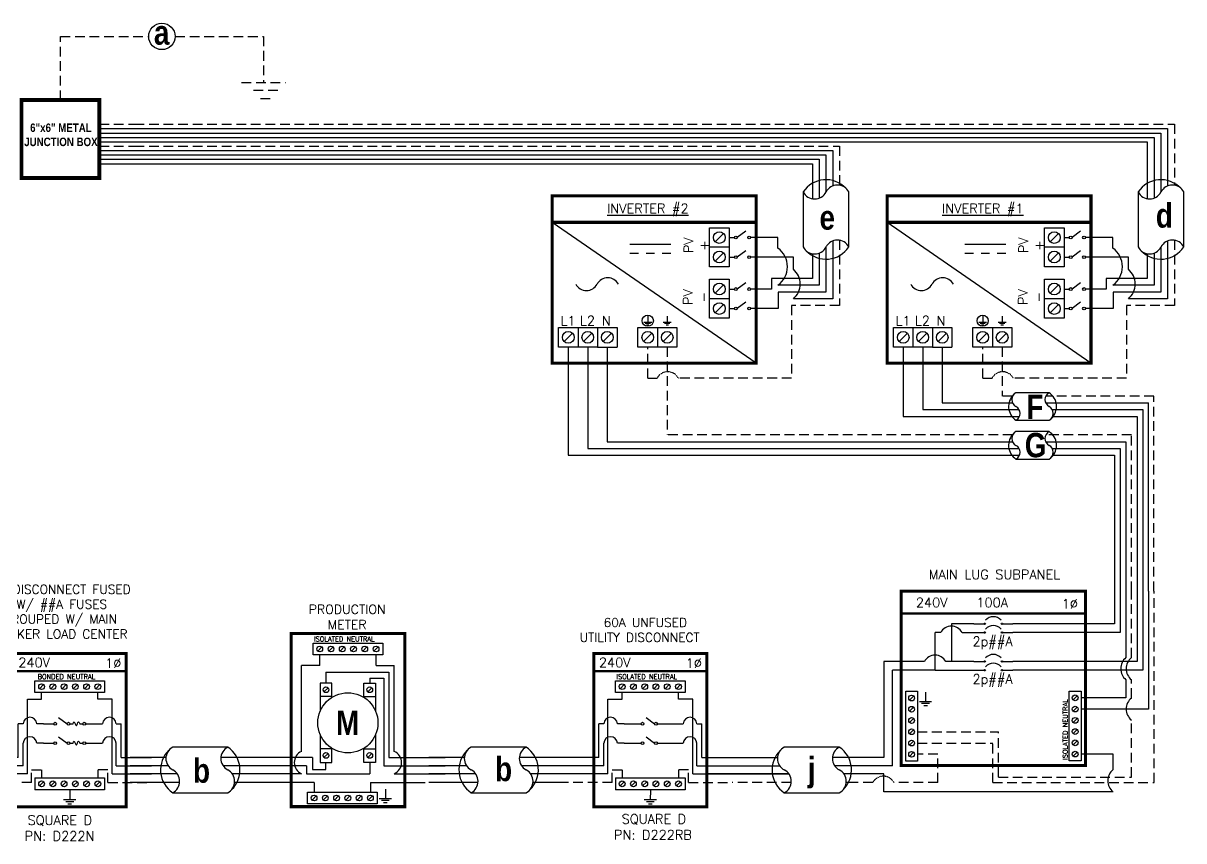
# Model space of a CAD drawing. Header units: feet. Extents: x 8713 to 9495, y 21606 to 22162.
# Drawn here: x 9046.4 to 9494.9, y 21846 to 22162 of the extents above; entities that cross this region are included whole.
import ezdxf

# ---------------------------------------------------------------- set-up
doc = ezdxf.new("R2010")
doc.units = ezdxf.units.FT
doc.header["$MEASUREMENT"] = 0
doc.linetypes.add('HIDDEN', pattern=[0.375, 0.25, -0.125])
for name, color, linetype in [('ONE LINE BLOCKS', 7, 'Continuous'), ('TABLES', 7, 'Continuous'), ('TEXT', 7, 'Continuous'), ('Z - TITLEBLOCK TXT', 7, 'Continuous')]:
    doc.layers.add(name, color=color, linetype=linetype)
doc.styles.add('ONE LINE TXT', font='techb___.ttf')
doc.styles.get("Standard").update_dxf_attribs({"font": 'simplex.shx'})

# ---------------------------------------------------------------- blocks, each defined once
blk = doc.blocks.new('*U11')
at = {"layer": 'ONE LINE BLOCKS', "linetype": 'Continuous'}
h = blk.add_hatch(color=1, dxfattribs=at)
h.dxf.hatch_style = 1
edge = h.paths.add_edge_path()
edge.add_arc((52.27, 61.39), 0.291, 0, 360)
h = blk.add_hatch(color=1, dxfattribs=at)
h.dxf.hatch_style = 1
edge = h.paths.add_edge_path()
edge.add_arc((58.94, 61.39), 0.291, 0, 360)
h = blk.add_hatch(color=1, dxfattribs=at)
h.dxf.hatch_style = 1
edge = h.paths.add_edge_path()
edge.add_arc((52.27, 58.01), 0.291, 0, 360)
h = blk.add_hatch(color=1, dxfattribs=at)
h.dxf.hatch_style = 1
edge = h.paths.add_edge_path()
edge.add_arc((58.94, 58.01), 0.291, 0, 360)
h = blk.add_hatch(color=1, dxfattribs=at)
h.dxf.hatch_style = 1
edge = h.paths.add_edge_path()
edge.add_arc((52.27, 46.83), 0.291, 0, 360)
h = blk.add_hatch(color=1, dxfattribs=at)
h.dxf.hatch_style = 1
edge = h.paths.add_edge_path()
edge.add_arc((58.94, 46.83), 0.291, 0, 360)
h = blk.add_hatch(color=1, dxfattribs=at)
h.dxf.hatch_style = 1
edge = h.paths.add_edge_path()
edge.add_arc((52.27, 43.45), 0.291, 0, 360)
h = blk.add_hatch(color=1, dxfattribs=at)
h.dxf.hatch_style = 1
edge = h.paths.add_edge_path()
edge.add_arc((58.94, 43.45), 0.291, 0, 360)
at = {"color": 7, "linetype": 'Continuous'}
for p, q in [((102.48, 74.03), (102.48, 61.39)), ((111.18, 74.03), (111.18, 46.83)), ((48.07, 61.39), (39.41, 61.39)), ((39.41, 61.39), (39.41, 46.83)), ((102.48, 61.39), (63.14, 61.39)), ((29, 46.83), (13.32, 46.83)), ((13.32, 46.83), (13.32, 9.66)), ((48.07, 46.83), (37.24, 46.83)), ((111.18, 46.83), (63.14, 46.83)), ((13.32, 9.66), (0, 9.66))]:
    blk.add_line(p, q, dxfattribs=at)
at = {"color": 10, "linetype": 'Continuous'}
for p, q in [((104.66, 74.03), (104.66, 58.01)), ((113.36, 74.03), (113.36, 43.45)), ((33.12, 43.45), (33.12, 58.01)), ((35.29, 58.01), (33.12, 58.01)), ((43.53, 58.01), (48.07, 58.01)), ((104.66, 58.01), (63.14, 58.01)), ((33.12, 43.45), (16.61, 43.45)), ((16.61, 6.49), (16.61, 43.45)), ((33.12, 43.45), (48.07, 43.45)), ((113.36, 43.45), (63.14, 43.45)), ((16.61, 6.49), (0, 6.49))]:
    blk.add_line(p, q, dxfattribs=at)
at = {"color": 253, "linetype": 'Continuous'}
for p, q in [((106.83, 74.03), (106.83, 48.32)), ((115.53, 74.03), (115.53, 28.42)), ((106.83, 39.76), (106.83, 32.77)), ((106.83, 32.77), (89.53, 32.77)), ((115.53, 28.42), (89.53, 28.42)), ((101.87, 11.02), (89.53, 11.02)), ((101.87, 5), (101.87, 11.02)), ((13.32, 3.45), (0, 3.45)), ((13.32, -3.56), (13.32, 3.45)), ((101.87, -3.56), (13.32, -3.56))]:
    blk.add_line(p, q, dxfattribs=at)
at = {"color": 10, "linetype": 'Continuous'}
blk.add_arc((39.41, 55.85), 4.65, 27.6639, 152.3361, dxfattribs=at)
at = {"color": 7, "linetype": 'Continuous'}
blk.add_arc((33.12, 44.67), 4.65, 27.6639, 152.3361, dxfattribs=at)
at = {"color": 253, "linetype": 'Continuous'}
for centre in [(110.41, 44.04), (105.44, 0.72)]:
    blk.add_arc(centre, 5.58, 129.9215, 230.0785, dxfattribs=at)
at = {"layer": 'ONE LINE BLOCKS', "lineweight": 50}
blk.add_line((20.02, 65.33), (91.19, 65.33), dxfattribs=at)
at = {"layer": 'ONE LINE BLOCKS', "lineweight": 50, "const_width": 1.19}
blk.add_lwpolyline([(20.02, 6.67), (20.02, 74.03), (91.19, 74.03), (91.19, 6.67)], close=True, dxfattribs=at)
at = {"layer": 'TEXT', "color": 92, "linetype": 'HIDDEN', "ltscale": 15}
for p, q in [((109.01, 48.32), (109.01, 74.03)), ((117.71, 0), (117.71, 74.03)), ((109.01, 32.7), (109.01, 39.76)), ((109.01, 2.18), (109.01, 24.14)), ((26.29, 19.65), (57.58, 19.65)), ((57.58, 2.18), (57.58, 19.65)), ((26.29, 15.3), (55.38, 15.3)), ((55.38, 0), (55.38, 15.3)), ((34.13, 10.94), (26.29, 10.94)), ((34.13, 0), (34.13, 10.94)), ((9.01, 0), (0, 0)), ((34.13, 0), (17.25, 0)), ((55.38, 0), (117.71, 0)), ((57.58, 2.18), (109.01, 2.18))]:
    blk.add_line(p, q, dxfattribs=at)
at = {"layer": 'TEXT', "color": 92, "linetype": 'HIDDEN', "flags": 128}
for points in [[(27.06, 31.42), (31.74, 31.42)], [(29.4, 34.92), (29.4, 31.42)], [(30.93, 30.55), (27.87, 30.55)], [(30.12, 29.68), (28.68, 29.68)]]:
    blk.add_lwpolyline(points, dxfattribs=at)
at = {"layer": 'TEXT', "color": 92, "linetype": 'Continuous', "ltscale": 4}
for centre in [(112.48, 44.04), (112.48, 28.42)]:
    blk.add_arc(centre, 5.51, 129.059, 230.941, dxfattribs=at)
at = {"layer": 'TEXT', "color": 92, "linetype": 'HIDDEN', "ltscale": 0.3}
blk.add_arc((13.13, -2.16), 4.65, 27.6639, 152.3361, dxfattribs=at)
at = {"layer": 'Z - TITLEBLOCK TXT', "color": 1, "linetype": 'Continuous'}
for p, q in [((21.75, 8.35), (21.75, 35.29)), ((21.75, 35.29), (26.29, 35.29)), ((26.29, 35.29), (26.29, 8.35)), ((84.99, 8.42), (84.99, 35.37)), ((84.99, 35.37), (89.53, 35.37)), ((89.53, 35.37), (89.53, 8.42)), ((26.29, 8.35), (21.75, 8.35)), ((89.53, 8.42), (84.99, 8.42))]:
    blk.add_line(p, q, dxfattribs=at)
at = {"layer": 'Z - TITLEBLOCK TXT', "color": 4, "linetype": 'Continuous'}
for p, q in [((24.81, 33.48), (23.24, 31.91)), ((88.04, 33.56), (86.47, 31.98)), ((24.81, 29.13), (23.24, 27.56)), ((88.04, 29.2), (86.47, 27.63)), ((24.81, 24.78), (23.24, 23.21)), ((88.04, 24.85), (86.47, 23.28)), ((24.81, 20.43), (23.24, 18.86)), ((88.04, 20.5), (86.47, 18.93)), ((24.81, 16.08), (23.24, 14.51)), ((88.04, 16.15), (86.47, 14.58)), ((24.81, 11.73), (23.24, 10.16)), ((88.04, 11.8), (86.47, 10.23))]:
    blk.add_line(p, q, dxfattribs=at)
at = {"layer": 'Z - TITLEBLOCK TXT', "color": 1, "linetype": 'Continuous', "flags": 128}
for points in [[(48.07, 61.39), (52.27, 61.39)], [(48.07, 61.39), (52.27, 61.39)], [(58.94, 61.39), (63.14, 61.39)], [(48.07, 58.01), (52.27, 58.01)], [(48.07, 58.01), (52.27, 58.01)], [(58.94, 58.01), (63.14, 58.01)], [(48.07, 46.83), (52.27, 46.83)], [(48.07, 46.83), (52.27, 46.83)], [(58.94, 46.83), (63.14, 46.83)], [(48.07, 43.45), (52.27, 43.45)], [(48.07, 43.45), (52.27, 43.45)], [(58.94, 43.45), (63.14, 43.45)]]:
    blk.add_lwpolyline(points, dxfattribs=at)
at = {"layer": 'Z - TITLEBLOCK TXT', "color": 1, "linetype": 'Continuous'}
for centre in [(52.27, 61.39), (58.94, 61.39), (52.27, 58.01), (58.94, 58.01), (52.27, 46.83), (58.94, 46.83), (52.27, 43.45), (58.94, 43.45)]:
    blk.add_circle(centre, 0.291, dxfattribs=at)
at = {"layer": 'Z - TITLEBLOCK TXT', "color": 4, "linetype": 'Continuous'}
for centre in [(24.02, 32.7), (87.26, 32.77), (24.02, 28.35), (87.26, 28.42), (24.02, 24), (87.26, 24.07), (24.02, 19.65), (87.26, 19.72), (24.02, 15.3), (87.26, 15.37), (24.02, 10.94), (87.26, 11.02)]:
    blk.add_circle(centre, 1.11, dxfattribs=at)
at = {"layer": 'Z - TITLEBLOCK TXT', "color": 1, "linetype": 'Continuous'}
for centre in [(55.6, 60.19), (55.6, 56.81), (55.6, 45.63), (55.6, 42.25)]:
    blk.add_arc(centre, 3.93, 40.3392, 139.6608, dxfattribs=at)
at = {"layer": 'TABLES', "color": 1, "linetype": 'Continuous'}
for p in [(47.57, 52.77), (47.57, 38.21)]:
    blk.add_text('2p##A', height=3.658, dxfattribs=at).set_placement(p)
at = {"layer": 'TABLES', "color": 4, "linetype": 'Continuous'}
blk.add_text('ISOLATED NEUTRAL', height=1.8743, rotation=90, dxfattribs=at).set_placement((84.33, 8.78))
at = {"layer": 'TEXT', "color": 1, "attachment_point": 5}
for s, width, gutter_width, insert, char_height in [('MAIN LUG SUBPANEL ', 62.3984, 7.17, (56.06, 80.46), 3.6576), ('240V', 0.1481, 0.75, (31.81, 69.58), 3.658), ('100A', 0.1481, 0.75, (55.19, 69.58), 3.658), ('1∅', 0.1481, 0.75, (85.17, 69.07), 3.658)]:
    blk.add_mtext_dynamic_manual_height_columns(s, width=width, gutter_width=gutter_width, heights=[0], dxfattribs=dict(at, insert=insert, char_height=char_height))
blk = doc.blocks.new('M_METER PAN')
at = {"color": 253, "linetype": 'Continuous'}
for p, q in [((4.735, 8.023), (4.735, 8.748)), ((8.589, 8.023), (8.589, 8.748)), ((4.735, 8.023), (3.483, 8.023)), ((3.483, 2.136), (3.483, 8.023)), ((8.589, 8.023), (9.84, 8.023)), ((9.84, 2.136), (9.84, 8.023)), ((3.483, 0.611), (0, 0.611)), ((9.84, 0.611), (13.323, 0.611))]:
    blk.add_line(p, q, dxfattribs=at)
at = {"color": 7, "linetype": 'Continuous'}
for p, q in [((5.163, 7.563), (5.163, 6.819)), ((5.163, 7.563), (9.474, 7.563)), ((9.474, 7.563), (9.474, 1.711)), ((4.245, 1.711), (0, 1.711)), ((4.245, 1.711), (4.245, 0.898)), ((9.474, 1.711), (13.323, 1.711)), ((4.245, 0.898), (5.163, 0.898)), ((5.163, 0.898), (5.163, 1.37))]:
    blk.add_line(p, q, dxfattribs=at)
at = {"color": 10, "linetype": 'Continuous'}
for p, q in [((8.16, 7.142), (8.16, 6.819)), ((8.16, 7.142), (9.123, 7.142)), ((9.123, 7.142), (9.123, 1.149)), ((3.832, 1.149), (0, 1.149)), ((3.832, 1.149), (3.832, 0.611)), ((8.16, 1.37), (8.16, 0.611)), ((9.123, 1.149), (13.323, 1.149)), ((3.832, 0.611), (8.16, 0.611))]:
    blk.add_line(p, q, dxfattribs=at)
at = {"color": 1, "linetype": 'Continuous'}
for p, q in [((5.565, 5.899), (4.761, 5.899)), ((7.758, 5.899), (8.562, 5.899)), ((5.565, 2.326), (4.761, 2.326)), ((7.758, 2.326), (8.562, 2.326))]:
    blk.add_line(p, q, dxfattribs=at)
at = {"color": 253, "linetype": 'Continuous'}
for centre, start, end in [((3.823, 1.374), 113.9997, 246.0003), ((9.5, 1.374), 293.9997, 66.0003)]:
    blk.add_arc(centre, 0.835, start, end, dxfattribs=at)
at = {"layer": 'ONE LINE BLOCKS', "lineweight": 50, "const_width": 0.21}
blk.add_lwpolyline([(2.772, -1.647), (2.772, 10.216), (10.552, 10.216), (10.552, -1.647)], close=True, dxfattribs=at)
at = {"layer": 'TEXT', "color": 92, "linetype": 'HIDDEN', "ltscale": 15}
for p, q in [((4.347, 0), (0, 0)), ((4.347, 0), (4.347, -0.649)), ((8.201, 0), (8.201, -0.649)), ((8.201, 0), (13.323, 0))]:
    blk.add_line(p, q, dxfattribs=at)
at = {"layer": 'TEXT', "color": 92, "linetype": 'Continuous', "flags": 128}
for points in [[(9.228, -0.457), (9.227, -1.078)], [(8.812, -1.078), (9.642, -1.078)], [(9.498, -1.231), (8.956, -1.231)], [(9.354, -1.385), (9.1, -1.385)]]:
    blk.add_lwpolyline(points, dxfattribs=at)
at = {"layer": 'TEXT', "linetype": 'Continuous'}
blk.add_circle((6.662, 4.095), 2.059, dxfattribs=at)
at = {"layer": 'Z - TITLEBLOCK TXT', "color": 1, "linetype": 'Continuous'}
for p, q in [((4.275, 8.748), (4.275, 9.552)), ((4.275, 9.552), (9.049, 9.552)), ((9.049, 9.552), (9.049, 8.748)), ((9.049, 8.748), (4.275, 8.748)), ((4.761, 6.819), (4.761, 4.888)), ((5.565, 6.819), (4.761, 6.819)), ((5.565, 5.838), (5.565, 6.819)), ((7.758, 5.838), (7.758, 6.819)), ((7.758, 6.819), (8.562, 6.819)), ((8.562, 6.819), (8.562, 4.888)), ((4.761, 3.301), (4.761, 1.37)), ((8.562, 3.301), (8.562, 1.37)), ((5.565, 1.37), (5.565, 2.351)), ((7.758, 1.37), (7.758, 2.351)), ((4.761, 1.37), (5.565, 1.37)), ((8.562, 1.37), (7.758, 1.37)), ((3.887, -1.453), (3.887, -0.649)), ((3.887, -0.649), (8.661, -0.649)), ((8.661, -0.649), (8.661, -1.453)), ((8.661, -1.453), (3.887, -1.453))]:
    blk.add_line(p, q, dxfattribs=at)
at = {"layer": 'Z - TITLEBLOCK TXT', "color": 4, "linetype": 'Continuous'}
for p, q in [((4.874, 9.29), (4.596, 9.011)), ((5.645, 9.29), (5.366, 9.011)), ((6.416, 9.29), (6.137, 9.011)), ((7.186, 9.29), (6.908, 9.011)), ((7.957, 9.29), (7.679, 9.011)), ((8.728, 9.29), (8.449, 9.011)), ((5.303, 6.499), (5.024, 6.22)), ((8.299, 6.499), (8.021, 6.22)), ((5.303, 2.005), (5.024, 1.727)), ((8.299, 2.005), (8.021, 1.727)), ((4.486, -0.912), (4.208, -1.19)), ((5.257, -0.912), (4.978, -1.19)), ((6.028, -0.912), (5.749, -1.19)), ((6.798, -0.912), (6.52, -1.19)), ((7.569, -0.912), (7.291, -1.19)), ((8.34, -0.912), (8.061, -1.19))]:
    blk.add_line(p, q, dxfattribs=at)
for centre in [(4.735, 9.15), (5.506, 9.15), (6.276, 9.15), (7.047, 9.15), (7.818, 9.15), (8.589, 9.15), (5.163, 6.359), (8.16, 6.359), (5.163, 1.866), (8.16, 1.866), (4.347, -1.051), (5.118, -1.051), (5.888, -1.051), (6.659, -1.051), (7.43, -1.051), (8.201, -1.051)]:
    blk.add_circle(centre, 0.197, dxfattribs=at)
at = {"layer": 'TABLES', "color": 4, "linetype": 'Continuous'}
blk.add_text('ISOLATED NEUTRAL', height=0.33207, dxfattribs=at).set_placement((4.339, 9.669))
at = {"layer": 'TEXT', "color": 1, "insert": (6.613, 11.342), "char_height": 0.62775, "attachment_point": 5}
blk.add_mtext_dynamic_manual_height_columns('PRODUCTION METER', width=1.32031, gutter_width=7.17, heights=[0], dxfattribs=at)
at = {"layer": 'Z - TITLEBLOCK TXT', "color": 253, "linetype": 'Continuous', "style": 'ONE LINE TXT'}
blk.add_text('M', height=1.662, dxfattribs=at).set_placement((5.854, 3.259))
blk = doc.blocks.new('*U9')
at = {"color": 0}
blk.add_blockref('M_METER PAN', (0, 0), dxfattribs=at)
blk = doc.blocks.new('M_MAIN DISCO')
at = {"color": 253, "linetype": 'Continuous'}
for p, q in [((-47.96, 3.45), (-47.96, 32.21)), ((-47.96, 32.21), (-42.47, 32.21)), ((-42.47, 32.21), (-42.47, 34.82)), ((-20.72, 32.21), (-20.72, 34.82)), ((-15.23, 32.21), (-20.72, 32.21)), ((-15.23, 3.45), (-15.23, 32.21)), ((-47.96, 3.45), (-63.19, 3.45)), ((-15.23, 3.45), (0, 3.45))]:
    blk.add_line(p, q, dxfattribs=at)
at = {"color": 7, "linetype": 'Continuous'}
for p, q in [((-51.46, 9.66), (-51.46, 22.77)), ((-49.6, 22.77), (-51.46, 22.77)), ((-41.69, 22.77), (-44.32, 22.77)), ((-21.5, 22.77), (-18.87, 22.77)), ((-13.59, 22.77), (-11.73, 22.77)), ((-11.73, 9.66), (-11.73, 22.77)), ((-51.46, 9.66), (-63.19, 9.66)), ((-11.73, 9.66), (0, 9.66))]:
    blk.add_line(p, q, dxfattribs=at)
at = {"color": 1, "linetype": 'Continuous'}
for p, q in [((-31.53, 22.77), (-30.29, 22.77)), ((-27.74, 22.77), (-26.5, 22.77)), ((-31.53, 15.24), (-30.29, 15.24)), ((-27.74, 15.24), (-26.5, 15.24))]:
    blk.add_line(p, q, dxfattribs=at)
at = {"color": 10, "linetype": 'Continuous'}
for p, q in [((-49.6, 6.49), (-49.6, 15.24)), ((-41.69, 15.24), (-44.32, 15.24)), ((-21.5, 15.24), (-18.87, 15.24)), ((-13.59, 6.49), (-13.59, 15.24)), ((-49.6, 6.49), (-63.19, 6.49)), ((-13.59, 6.49), (0, 6.49))]:
    blk.add_line(p, q, dxfattribs=at)
at = {"color": 7, "linetype": 'Continuous'}
for centre in [(-46.96, 22.62), (-16.23, 22.62)]:
    blk.add_arc(centre, 2.64, 3.2819, 176.7181, dxfattribs=at)
at = {"color": 10, "linetype": 'Continuous'}
for centre in [(-46.96, 15.08), (-16.23, 15.08)]:
    blk.add_arc(centre, 2.64, 3.2819, 176.7181, dxfattribs=at)
at = {"color": 1, "linetype": 'Continuous'}
for points in [[(-30.29, 22.77), (-29.92, 23.53), (-29.02, 22.01), (-28.19, 23.53), (-27.74, 22.77)], [(-30.29, 15.24), (-29.92, 16), (-29.02, 14.47), (-28.19, 16), (-27.74, 15.24)]]:
    blk.add_spline(points, degree=3, dxfattribs=at)
at = {"layer": 'ONE LINE BLOCKS', "lineweight": 50}
blk.add_line((-53.41, 43.1), (-9.8, 43.1), dxfattribs=at)
at = {"layer": 'ONE LINE BLOCKS', "lineweight": 50, "const_width": 1.19}
blk.add_lwpolyline([(-53.41, -9.3), (-53.41, 49.88), (-9.8, 49.88), (-9.8, -9.3)], close=True, dxfattribs=at)
at = {"layer": 'TEXT', "color": 92, "linetype": 'HIDDEN', "ltscale": 15}
for p, q in [((-46.38, 0), (-46.38, 4.94)), ((-46.38, 4.94), (-42.47, 4.94)), ((-42.47, 4.94), (-42.47, 1.8)), ((-16.81, 4.94), (-20.72, 4.94)), ((-20.72, 4.94), (-20.72, 1.8)), ((-16.81, 0), (-16.81, 4.94)), ((-46.38, 0), (-63.19, 0)), ((-16.81, 0), (0, 0))]:
    blk.add_line(p, q, dxfattribs=at)
at = {"layer": 'TEXT', "color": 92, "linetype": 'Continuous', "flags": 128}
for points in [[(-31.59, -3.07), (-31.6, -6.57)], [(-33.94, -6.57), (-29.25, -6.57)], [(-30.07, -7.44), (-33.13, -7.44)], [(-30.88, -8.3), (-32.31, -8.3)]]:
    blk.add_lwpolyline(points, dxfattribs=at)
at = {"layer": 'Z - TITLEBLOCK TXT', "color": 1, "linetype": 'Continuous'}
for p, q in [((-45.07, 34.82), (-45.07, 39.36)), ((-45.07, 39.36), (-18.12, 39.36)), ((-18.12, 39.36), (-18.12, 34.82)), ((-18.12, 34.82), (-45.07, 34.82)), ((-41.69, 22.77), (-37.77, 22.77)), ((-35.88, 25.22), (-32.61, 22.78)), ((-25.42, 22.77), (-21.5, 22.77)), ((-41.69, 15.24), (-37.77, 15.24)), ((-35.88, 17.69), (-32.61, 15.24)), ((-25.42, 15.23), (-21.5, 15.23)), ((-45.07, 1.8), (-18.12, 1.8)), ((-45.07, 1.8), (-45.07, -2.74)), ((-18.12, 1.8), (-18.12, -2.74)), ((-18.12, -2.74), (-45.07, -2.74))]:
    blk.add_line(p, q, dxfattribs=at)
at = {"layer": 'Z - TITLEBLOCK TXT', "color": 4, "linetype": 'Continuous'}
for p, q in [((-41.69, 37.87), (-43.26, 36.3)), ((-37.34, 37.87), (-38.91, 36.3)), ((-32.98, 37.87), (-34.56, 36.3)), ((-28.63, 37.87), (-30.21, 36.3)), ((-24.28, 37.87), (-25.86, 36.3)), ((-19.93, 37.87), (-21.51, 36.3)), ((-41.69, 0.32), (-43.26, -1.26)), ((-37.34, 0.32), (-38.91, -1.26)), ((-32.98, 0.32), (-34.56, -1.26)), ((-28.63, 0.32), (-30.21, -1.26)), ((-24.28, 0.32), (-25.86, -1.26)), ((-19.93, 0.32), (-21.51, -1.26))]:
    blk.add_line(p, q, dxfattribs=at)
for centre in [(-42.47, 37.09), (-38.12, 37.09), (-33.77, 37.09), (-29.42, 37.09), (-25.07, 37.09), (-20.72, 37.09), (-42.47, -0.47), (-38.12, -0.47), (-33.77, -0.47), (-29.42, -0.47), (-25.07, -0.47), (-20.72, -0.47)]:
    blk.add_circle(centre, 1.11, dxfattribs=at)
at = {"layer": 'Z - TITLEBLOCK TXT', "color": 1, "linetype": 'Continuous'}
for centre in [(-37.23, 22.77), (-32.07, 22.77), (-25.96, 22.77), (-37.23, 15.24), (-32.07, 15.24), (-25.96, 15.23)]:
    blk.add_circle(centre, 0.541, dxfattribs=at)
at = {"layer": 'TABLES', "color": 4, "linetype": 'Continuous'}
blk.add_text('BONDED NEUTRAL', height=1.8743, dxfattribs=at).set_placement((-43.99, 40.01))
at = {"layer": 'TEXT', "color": 1}
for s, width, gutter_width, heights, insert, char_height, attachment_point in [('\\A1;\\pi4.1167;60A DISCONNECT FUSED \\P\\pi16.454;W/ ##A FUSES\\P\\pi11.355;GROUPED W/ MAIN \\P\\pi4.9392;BREAKER LOAD CENTER', 71.8931, 92.23, [24.13], (-68.68, 76.43), 3.4544, 1), ('240V', 0.1481, 0.75, [0], (-45.35, 46.44), 3.658, 5), ('1∅', 0.1481, 0.75, [0], (-14.78, 46.14), 3.658, 5), ('\\A1;\\pi3.6942,t21.982;SQUARE D\\P\\pi2.5621,t20.85;PN: D222N', 35.0816, 28.88, [13.54], (-51.57, -12.71), 3.6576, 1)]:
    blk.add_mtext_dynamic_manual_height_columns(s, width=width, gutter_width=gutter_width, heights=heights, dxfattribs=dict(at, insert=insert, char_height=char_height, attachment_point=attachment_point))
blk = doc.blocks.new('*U7')
at = {"color": 7, "linetype": 'Continuous'}
for p, q in [((6.669, 2.433), (2.905, 2.433)), ((2.435, 1.711), (0, 1.711)), ((9.575, 1.711), (6.199, 1.711)), ((2.905, -0.69), (6.669, -0.69))]:
    blk.add_line(p, q, dxfattribs=at)
at = {"color": 10, "linetype": 'Continuous'}
for p, q in [((2.591, 1.149), (0, 1.149)), ((9.575, 1.149), (6.355, 1.149))]:
    blk.add_line(p, q, dxfattribs=at)
at = {"color": 253, "linetype": 'Continuous'}
for p, q in [((3.208, 0.611), (0, 0.611)), ((9.575, 0.611), (6.972, 0.611))]:
    blk.add_line(p, q, dxfattribs=at)
at = {"color": 7, "linetype": 'Continuous'}
for centre, start, end in [((5.633, 0.872), 313.97324, 56.42648), ((3.942, 0.872), 133.97324, 236.42648)]:
    blk.add_arc(centre, 1.874, start, end, dxfattribs=at)
at = {"layer": 'TEXT', "color": 92, "linetype": 'HIDDEN', "ltscale": 15}
for p, q in [((3.373, 0), (0, 0)), ((9.575, 0), (7.137, 0))]:
    blk.add_line(p, q, dxfattribs=at)
at = {"layer": 'Z - TITLEBLOCK TXT', "linetype": 'Continuous'}
for centre, start, end in [((3.315, 1.653), 117.66392, 242.33608), ((7.078, 1.653), 117.66392, 242.33608), ((2.496, 0.091), 297.66392, 62.33608), ((6.26, 0.091), 297.66392, 62.33608)]:
    blk.add_arc(centre, 0.882, start, end, dxfattribs=at)
blk = doc.blocks.new('M_UTILITY DISCONNECT')
at = {"color": 253, "linetype": 'Continuous'}
for p, q in [((-47.96, 3.45), (-47.96, 32.21)), ((-47.96, 32.21), (-42.47, 32.21)), ((-42.47, 32.21), (-42.47, 34.82)), ((-20.72, 32.21), (-20.72, 34.82)), ((-15.23, 32.21), (-20.72, 32.21)), ((-15.23, 3.45), (-15.23, 32.21)), ((-47.96, 3.45), (-63.19, 3.45)), ((-15.23, 3.45), (0, 3.45))]:
    blk.add_line(p, q, dxfattribs=at)
at = {"color": 7, "linetype": 'Continuous'}
for p, q in [((-51.46, 9.66), (-51.46, 22.77)), ((-49.6, 22.77), (-51.46, 22.77)), ((-41.69, 22.77), (-44.32, 22.77)), ((-21.5, 22.77), (-18.87, 22.77)), ((-13.59, 22.77), (-11.73, 22.77)), ((-11.73, 9.66), (-11.73, 22.77)), ((-51.46, 9.66), (-63.19, 9.66)), ((-11.73, 9.66), (0, 9.66))]:
    blk.add_line(p, q, dxfattribs=at)
at = {"color": 10, "linetype": 'Continuous'}
for p, q in [((-49.6, 6.49), (-49.6, 15.24)), ((-41.69, 15.24), (-44.32, 15.24)), ((-21.5, 15.24), (-18.87, 15.24)), ((-13.59, 6.49), (-13.59, 15.24)), ((-49.6, 6.49), (-63.19, 6.49)), ((-13.59, 6.49), (0, 6.49))]:
    blk.add_line(p, q, dxfattribs=at)
at = {"color": 7, "linetype": 'Continuous'}
for centre in [(-46.96, 22.62), (-16.23, 22.62)]:
    blk.add_arc(centre, 2.64, 3.2819, 176.7181, dxfattribs=at)
at = {"color": 10, "linetype": 'Continuous'}
for centre in [(-46.96, 15.08), (-16.23, 15.08)]:
    blk.add_arc(centre, 2.64, 3.2819, 176.7181, dxfattribs=at)
at = {"layer": 'ONE LINE BLOCKS', "lineweight": 50}
blk.add_line((-53.41, 43.1), (-9.8, 43.1), dxfattribs=at)
at = {"layer": 'ONE LINE BLOCKS', "lineweight": 50, "const_width": 1.19}
blk.add_lwpolyline([(-53.41, -9.3), (-53.41, 49.88), (-9.8, 49.88), (-9.8, -9.3)], close=True, dxfattribs=at)
at = {"layer": 'TEXT', "color": 92, "linetype": 'HIDDEN', "ltscale": 15}
for p, q in [((-46.38, 0), (-46.38, 4.94)), ((-46.38, 4.94), (-42.47, 4.94)), ((-42.47, 4.94), (-42.47, 1.8)), ((-16.81, 4.94), (-20.72, 4.94)), ((-20.72, 4.94), (-20.72, 1.8)), ((-16.81, 0), (-16.81, 4.94)), ((-46.38, 0), (-63.19, 0)), ((-16.81, 0), (0, 0))]:
    blk.add_line(p, q, dxfattribs=at)
at = {"layer": 'TEXT', "color": 92, "linetype": 'Continuous', "flags": 128}
for points in [[(-31.59, -3.07), (-31.6, -6.57)], [(-33.94, -6.57), (-29.25, -6.57)], [(-30.07, -7.44), (-33.13, -7.44)], [(-30.88, -8.3), (-32.31, -8.3)]]:
    blk.add_lwpolyline(points, dxfattribs=at)
at = {"layer": 'Z - TITLEBLOCK TXT', "color": 1, "linetype": 'Continuous'}
for p, q in [((-45.07, 34.82), (-45.07, 39.36)), ((-45.07, 39.36), (-18.12, 39.36)), ((-18.12, 39.36), (-18.12, 34.82)), ((-18.12, 34.82), (-45.07, 34.82)), ((-41.69, 22.77), (-35.12, 22.77)), ((-33.23, 25.22), (-29.96, 22.78)), ((-28.88, 22.77), (-21.5, 22.77)), ((-41.69, 15.24), (-35.12, 15.24)), ((-33.23, 17.69), (-29.96, 15.24)), ((-28.88, 15.24), (-21.5, 15.23)), ((-45.07, 1.8), (-18.12, 1.8)), ((-45.07, 1.8), (-45.07, -2.74)), ((-18.12, 1.8), (-18.12, -2.74)), ((-18.12, -2.74), (-45.07, -2.74))]:
    blk.add_line(p, q, dxfattribs=at)
at = {"layer": 'Z - TITLEBLOCK TXT', "color": 4, "linetype": 'Continuous'}
for p, q in [((-41.69, 37.87), (-43.26, 36.3)), ((-37.34, 37.87), (-38.91, 36.3)), ((-32.98, 37.87), (-34.56, 36.3)), ((-28.63, 37.87), (-30.21, 36.3)), ((-24.28, 37.87), (-25.86, 36.3)), ((-19.93, 37.87), (-21.51, 36.3)), ((-41.69, 0.32), (-43.26, -1.26)), ((-37.34, 0.32), (-38.91, -1.26)), ((-32.98, 0.32), (-34.56, -1.26)), ((-28.63, 0.32), (-30.21, -1.26)), ((-24.28, 0.32), (-25.86, -1.26)), ((-19.93, 0.32), (-21.51, -1.26))]:
    blk.add_line(p, q, dxfattribs=at)
for centre in [(-42.47, 37.09), (-38.12, 37.09), (-33.77, 37.09), (-29.42, 37.09), (-25.07, 37.09), (-20.72, 37.09), (-42.47, -0.47), (-38.12, -0.47), (-33.77, -0.47), (-29.42, -0.47), (-25.07, -0.47), (-20.72, -0.47)]:
    blk.add_circle(centre, 1.11, dxfattribs=at)
at = {"layer": 'Z - TITLEBLOCK TXT', "color": 1, "linetype": 'Continuous'}
for centre in [(-34.58, 22.77), (-29.42, 22.77), (-34.58, 15.24), (-29.42, 15.24)]:
    blk.add_circle(centre, 0.541, dxfattribs=at)
at = {"layer": 'TABLES', "color": 4, "linetype": 'Continuous'}
blk.add_text('ISOLATED NEUTRAL', height=1.8743, dxfattribs=at).set_placement((-44.71, 40.01))
at = {"layer": 'TEXT', "color": 1}
for s, width, gutter_width, heights, insert, char_height, attachment_point in [('\\A1;\\pi12.968; 60A UNFUSED \\P\\pi6.1418;UTILITY DISCONNECT', 64.922, 0, [82.18], (-65.01, 63.62), 3.4544, 1), ('240V', 0.1481, 0.75, [0], (-45.35, 46.44), 3.658, 5), ('1∅', 0.1481, 0.75, [0], (-14.78, 46.14), 3.658, 5), ('\\A1;\\pi11.999,t30.287;SQUARE D\\P\\pi9.0377,t27.326;PN: D222RB', 51.6906, 0.203, [45.94], (-54.67, -12.23), 3.6576, 1)]:
    blk.add_mtext_dynamic_manual_height_columns(s, width=width, gutter_width=gutter_width, heights=heights, dxfattribs=dict(at, insert=insert, char_height=char_height, attachment_point=attachment_point))

msp = doc.modelspace()

# ---------------------------------------------------------------- linework, layer by layer
at = {"color": 7, "linetype": 'Continuous'}
for p, q in [((9075.86, 22121.25), (9089.41, 22121.25)), ((9089.41, 22121.25), (9488.65, 22121.25)), ((9488.65, 22121.25), (9488.65, 22099.08)), ((9075.86, 22117.86), (9089.41, 22117.86)), ((9089.41, 22117.86), (9483.41, 22117.86)), ((9483.41, 22117.86), (9483.41, 22094.41)), ((9075.86, 22112.79), (9089.41, 22112.79)), ((9089.41, 22112.79), (9359.22, 22112.79)), ((9359.22, 22112.79), (9359.22, 22099.08)), ((9075.86, 22109.4), (9089.41, 22109.4)), ((9089.41, 22109.4), (9353.98, 22109.4)), ((9353.98, 22109.4), (9353.98, 22094.41)), ((9347.84, 22096.77), (9347.84, 22075.53)), ((9365.47, 22075.53), (9365.47, 22096.77)), ((9477.27, 22096.77), (9477.27, 22075.53)), ((9494.9, 22075.53), (9494.9, 22096.77)), ((9338.09, 22079.16), (9327.46, 22079.16)), ((9338.09, 22075.05), (9338.09, 22079.16)), ((9467.52, 22079.16), (9456.89, 22079.16)), ((9467.52, 22075.05), (9467.52, 22079.16)), ((9359.22, 22077.84), (9359.22, 22055.5)), ((9488.65, 22077.84), (9488.65, 22055.5)), ((9344.05, 22071.62), (9327.46, 22071.62)), ((9344.05, 22066.9), (9344.05, 22071.62)), ((9353.98, 22073.17), (9353.98, 22060.75)), ((9473.48, 22071.62), (9456.89, 22071.62)), ((9473.48, 22066.9), (9473.48, 22071.62)), ((9483.41, 22073.17), (9483.41, 22060.75)), ((9353.98, 22060.75), (9338.09, 22060.75)), ((9483.41, 22060.75), (9467.52, 22060.75)), ((9359.22, 22055.5), (9344.05, 22055.5)), ((9488.65, 22055.5), (9473.48, 22055.5)), ((9257.05, 22036.83), (9257.05, 21995.01)), ((9386.48, 22036.83), (9386.48, 22010.04)), ((9442.86, 22019.2), (9430.05, 22019.2)), ((9386.48, 22010.04), (9431.41, 22010.04)), ((9430.05, 22008.56), (9442.86, 22008.56)), ((9444.22, 22010.04), (9476.86, 22010.04)), ((9476.86, 22010.04), (9476.86, 21942.55)), ((9442.86, 22004.17), (9430.05, 22004.17)), ((9257.05, 21995.01), (9431.41, 21995.01)), ((9430.05, 21993.54), (9442.86, 21993.54)), ((9444.22, 21995.01), (9468.16, 21995.01)), ((9468.16, 21995.01), (9468.16, 21942.55)), ((9361.78, 21882.25), (9340.53, 21882.25)), ((9308.62, 21878.18), (9337.88, 21878.18)), ((9374.08, 21878.18), (9359.12, 21878.18)), ((9340.53, 21864.62), (9361.78, 21864.62))]:
    msp.add_line(p, q, dxfattribs=at)
at = {"color": 253, "linetype": 'Continuous'}
for p, q in [((9075.86, 22119.55), (9089.41, 22119.55)), ((9089.41, 22119.55), (9486.03, 22119.55)), ((9486.03, 22119.55), (9486.03, 22096.67)), ((9075.86, 22116.17), (9089.41, 22116.17)), ((9089.41, 22116.17), (9480.79, 22116.17)), ((9480.79, 22116.17), (9480.79, 22094.18)), ((9075.86, 22111.09), (9089.41, 22111.09)), ((9089.41, 22111.09), (9356.6, 22111.09)), ((9356.6, 22111.09), (9356.6, 22096.67)), ((9075.86, 22107.71), (9089.41, 22107.71)), ((9089.41, 22107.71), (9351.36, 22107.71)), ((9351.36, 22107.71), (9351.36, 22094.18)), ((9356.6, 22075.42), (9356.6, 22058.12)), ((9486.03, 22075.42), (9486.03, 22058.12)), ((9351.36, 22072.94), (9351.36, 22063.37)), ((9480.79, 22072.94), (9480.79, 22063.37)), ((9351.36, 22063.37), (9335.52, 22063.37)), ((9335.52, 22063.37), (9335.52, 22059.26)), ((9480.79, 22063.37), (9464.95, 22063.37)), ((9464.95, 22063.37), (9464.95, 22059.26)), ((9335.52, 22059.26), (9327.46, 22059.26)), ((9356.6, 22058.12), (9338.14, 22058.12)), ((9338.14, 22058.12), (9338.14, 22051.73)), ((9464.95, 22059.26), (9456.89, 22059.26)), ((9486.03, 22058.12), (9467.57, 22058.12)), ((9467.57, 22058.12), (9467.57, 22051.73)), ((9338.14, 22051.73), (9327.46, 22051.73)), ((9467.57, 22051.73), (9456.89, 22051.73)), ((9272.12, 22036.83), (9272.12, 22000.27)), ((9401.55, 22036.83), (9401.55, 22015.3)), ((9401.55, 22015.3), (9428.71, 22015.3)), ((9441.52, 22015.3), (9481.21, 22015.3)), ((9481.21, 21942.55), (9481.21, 22015.3)), ((9272.12, 22000.27), (9428.71, 22000.27)), ((9441.52, 22000.27), (9472.51, 22000.27)), ((9472.51, 22000.27), (9472.51, 21942.55)), ((9305.12, 21871.96), (9342.24, 21871.96)), ((9342.24, 21871.96), (9310.96, 21871.96)), ((9367.85, 21871.96), (9363.49, 21871.96))]:
    msp.add_line(p, q, dxfattribs=at)
at = {"color": 10, "linetype": 'Continuous'}
for p, q in [((9264.59, 22036.83), (9264.59, 21997.64)), ((9394.02, 22036.83), (9394.02, 22012.67)), ((9394.02, 22012.67), (9431.28, 22012.67)), ((9444.1, 22012.67), (9479.03, 22012.67)), ((9479.03, 22012.67), (9479.03, 21942.55)), ((9264.59, 21997.64), (9431.28, 21997.64)), ((9444.1, 21997.64), (9470.33, 21997.64)), ((9470.33, 21997.64), (9470.33, 21942.55)), ((9306.76, 21875), (9338.76, 21875)), ((9374.08, 21875), (9360, 21875))]:
    msp.add_line(p, q, dxfattribs=at)
at = {"color": 7, "linetype": 'Continuous'}
msp.add_circle((9100.03, 22156.88), 5.11, dxfattribs=at)
for centre, radius, start, end in [((9356.65, 22090.92), 10.58, 43.9732, 146.4265), ((9486.09, 22090.92), 10.58, 43.9732, 146.4265), ((9356.65, 22081.38), 10.58, 223.9732, 326.4265), ((9486.09, 22081.38), 10.58, 223.9732, 326.4265), ((9433.57, 22013.88), 6.38, 133.9732, 236.4265), ((9439.33, 22013.88), 6.38, 313.9732, 56.4265), ((9433.57, 21998.86), 6.38, 133.9732, 236.4265), ((9439.33, 21998.86), 6.38, 313.9732, 56.4265), ((9355.93, 21873.44), 10.58, 313.9732, 56.4265), ((9346.38, 21873.44), 10.58, 133.9732, 236.4265)]:
    msp.add_arc(centre, radius, start, end, dxfattribs=at)
at = {"layer": 'ONE LINE BLOCKS', "lineweight": 50}
for points, const_width in [([(9075.86, 22102.18), (9045.76, 22102.18), (9045.76, 22132.29), (9075.86, 22132.29)], 1.53), ([(9250.83, 22030.67), (9250.83, 22095.32), (9329.61, 22095.32), (9329.61, 22030.67)], 1.19), ([(9250.83, 22085.04), (9250.83, 22095.32), (9329.61, 22095.32), (9329.61, 22085.04)], 1.19), ([(9380.27, 22030.67), (9380.27, 22095.32), (9459.04, 22095.32), (9459.04, 22030.67)], 1.19), ([(9380.27, 22085.04), (9380.27, 22095.32), (9459.04, 22095.32), (9459.04, 22085.04)], 1.19)]:
    msp.add_lwpolyline(points, close=True, dxfattribs=dict(at, const_width=const_width))
at = {"layer": 'TEXT', "color": 92, "linetype": 'HIDDEN', "ltscale": 15}
for p, q in [((9060.81, 22132.29), (9060.81, 22156.88)), ((9060.81, 22156.88), (9094.92, 22156.88)), ((9105.15, 22156.88), (9139.26, 22156.88)), ((9139.26, 22156.88), (9139.26, 22139.09)), ((9075.86, 22122.94), (9089.41, 22122.94)), ((9089.41, 22122.94), (9491.27, 22122.94)), ((9491.27, 22122.94), (9491.27, 22099.37)), ((9075.86, 22114.48), (9089.41, 22114.48)), ((9089.41, 22114.48), (9361.84, 22114.48)), ((9361.84, 22114.48), (9361.84, 22099.37)), ((9361.84, 22078.13), (9361.84, 22052.88)), ((9491.27, 22078.13), (9491.27, 22052.88)), ((9361.84, 22052.88), (9343.34, 22052.88)), ((9343.34, 22052.88), (9343.34, 22024.8)), ((9491.27, 22052.88), (9472.77, 22052.88)), ((9472.77, 22052.88), (9472.77, 22024.8)), ((9287.76, 22024.8), (9287.76, 22036.83)), ((9295.29, 22036.83), (9295.29, 22002.9)), ((9417.19, 22024.8), (9417.19, 22036.83)), ((9424.72, 22036.83), (9424.72, 22017.93)), ((9287.76, 22024.8), (9291.36, 22024.8)), ((9343.34, 22024.8), (9299.6, 22024.8)), ((9417.19, 22024.8), (9420.79, 22024.8)), ((9472.77, 22024.8), (9429.03, 22024.8)), ((9428.78, 22017.93), (9424.72, 22017.93)), ((9483.38, 22017.93), (9441.59, 22017.93)), ((9483.38, 21942.55), (9483.38, 22017.93)), ((9428.78, 22002.9), (9295.29, 22002.9)), ((9474.68, 22002.9), (9441.59, 22002.9)), ((9474.68, 21942.55), (9474.68, 22002.9)), ((9343.17, 21868.52), (9320.35, 21868.52)), ((9366.43, 21868.52), (9364.42, 21868.52))]:
    msp.add_line(p, q, dxfattribs=at)
at = {"layer": 'TEXT', "color": 92, "linetype": 'HIDDEN', "ltscale": 15, "flags": 128}
for points in [[(9130.78, 22139.09), (9147.74, 22139.09)], [(9144.8, 22135.95), (9133.72, 22135.95)], [(9141.86, 22132.81), (9136.66, 22132.81)]]:
    msp.add_lwpolyline(points, dxfattribs=at)
at = {"layer": 'TEXT', "color": 92, "linetype": 'Continuous', "flags": 128}
for points in [[(9287.76, 22048.78), (9287.76, 22046.48)], [(9295.29, 22048.78), (9295.29, 22046.48)], [(9417.19, 22048.78), (9417.19, 22046.48)], [(9424.72, 22048.78), (9424.72, 22046.48)], [(9286.22, 22046.48), (9289.29, 22046.48)], [(9288.76, 22045.91), (9286.75, 22045.91)], [(9288.23, 22045.34), (9287.29, 22045.34)], [(9293.75, 22046.48), (9296.83, 22046.48)], [(9296.29, 22045.91), (9294.29, 22045.91)], [(9295.76, 22045.34), (9294.82, 22045.34)], [(9415.65, 22046.48), (9418.72, 22046.48)], [(9418.19, 22045.91), (9416.18, 22045.91)], [(9423.19, 22046.48), (9426.26, 22046.48)], [(9425.73, 22045.91), (9423.72, 22045.91)]]:
    msp.add_lwpolyline(points, dxfattribs=at)
at = {"layer": 'TEXT', "color": 92, "linetype": 'HIDDEN', "flags": 128}
for points in [[(9417.66, 22045.34), (9416.72, 22045.34)], [(9425.19, 22045.34), (9424.25, 22045.34)]]:
    msp.add_lwpolyline(points, dxfattribs=at)
at = {"layer": 'TEXT', "color": 92, "linetype": 'Continuous'}
for centre in [(9287.76, 22047.03), (9417.19, 22047.03)]:
    msp.add_circle(centre, 2.17, dxfattribs=at)
at = {"layer": 'TEXT', "color": 92, "linetype": 'HIDDEN', "ltscale": 0.3}
for centre in [(9295.48, 22022.64), (9424.91, 22022.64)]:
    msp.add_arc(centre, 4.65, 27.6639, 152.3361, dxfattribs=at)
at = {"layer": 'Z - TITLEBLOCK TXT', "color": 7, "linetype": 'Continuous'}
for p, q in [((9329.61, 22030.67), (9250.83, 22085.04)), ((9459.04, 22030.67), (9380.27, 22085.04)), ((9296.66, 22076.43), (9280.89, 22076.43)), ((9426.09, 22076.43), (9410.32, 22076.43)), ((9284.19, 22073.02), (9280.89, 22073.02)), ((9290.42, 22073.02), (9287.13, 22073.02)), ((9296.66, 22073.02), (9293.36, 22073.02)), ((9413.62, 22073.02), (9410.32, 22073.02)), ((9419.85, 22073.02), (9416.56, 22073.02)), ((9426.09, 22073.02), (9422.79, 22073.02))]:
    msp.add_line(p, q, dxfattribs=at)
at = {"layer": 'Z - TITLEBLOCK TXT', "color": 1, "linetype": 'Continuous'}
for p, q in [((9311.65, 22067.86), (9311.65, 22082.92)), ((9311.65, 22082.92), (9319.18, 22082.92)), ((9311.65, 22067.86), (9311.65, 22082.92)), ((9319.18, 22082.92), (9319.18, 22067.86)), ((9319.18, 22082.92), (9319.18, 22075.39)), ((9319.18, 22079.16), (9321.22, 22079.16)), ((9325.61, 22081.62), (9322.35, 22079.18)), ((9441.08, 22067.86), (9441.08, 22082.92)), ((9441.08, 22082.92), (9448.62, 22082.92)), ((9441.08, 22067.86), (9441.08, 22082.92)), ((9448.62, 22082.92), (9448.62, 22067.86)), ((9448.62, 22082.92), (9448.62, 22075.39)), ((9448.62, 22079.16), (9450.65, 22079.16)), ((9455.04, 22081.62), (9451.78, 22079.18)), ((9319.18, 22075.39), (9311.65, 22075.39)), ((9448.62, 22075.39), (9441.08, 22075.39)), ((9319.18, 22071.62), (9321.22, 22071.62)), ((9325.61, 22074.08), (9322.35, 22071.64)), ((9448.62, 22071.62), (9450.65, 22071.62)), ((9455.04, 22074.08), (9451.78, 22071.64)), ((9319.18, 22067.86), (9311.65, 22067.86)), ((9448.62, 22067.86), (9441.08, 22067.86)), ((9311.65, 22047.96), (9311.65, 22063.03)), ((9311.65, 22063.03), (9319.18, 22063.03)), ((9319.18, 22063.03), (9319.18, 22055.49)), ((9325.61, 22061.72), (9322.35, 22059.28)), ((9441.08, 22047.96), (9441.08, 22063.03)), ((9441.08, 22063.03), (9448.62, 22063.03)), ((9448.62, 22063.03), (9448.62, 22055.49)), ((9455.04, 22061.72), (9451.78, 22059.28)), ((9319.18, 22059.26), (9321.22, 22059.26)), ((9448.62, 22059.26), (9450.65, 22059.26)), ((9319.18, 22055.49), (9311.65, 22055.49)), ((9319.18, 22055.49), (9319.18, 22047.96)), ((9319.18, 22051.73), (9321.22, 22051.73)), ((9325.61, 22054.19), (9322.35, 22051.75)), ((9448.62, 22055.49), (9441.08, 22055.49)), ((9448.62, 22055.49), (9448.62, 22047.96)), ((9448.62, 22051.73), (9450.65, 22051.73)), ((9455.04, 22054.19), (9451.78, 22051.75)), ((9319.18, 22047.96), (9311.65, 22047.96)), ((9448.62, 22047.96), (9441.08, 22047.96)), ((9253.28, 22044.37), (9268.35, 22044.37)), ((9253.28, 22036.83), (9253.28, 22044.37)), ((9253.28, 22044.37), (9260.82, 22044.37)), ((9260.82, 22044.37), (9260.82, 22036.83)), ((9268.35, 22044.37), (9268.35, 22036.83)), ((9268.35, 22044.37), (9275.89, 22044.37)), ((9275.89, 22044.37), (9275.89, 22036.83)), ((9283.99, 22044.37), (9299.06, 22044.37)), ((9283.99, 22036.83), (9283.99, 22044.37)), ((9283.99, 22044.37), (9291.53, 22044.37)), ((9291.53, 22044.37), (9291.53, 22036.83)), ((9299.06, 22044.37), (9299.06, 22036.83)), ((9382.72, 22044.37), (9397.78, 22044.37)), ((9382.72, 22036.83), (9382.72, 22044.37)), ((9382.72, 22044.37), (9390.25, 22044.37)), ((9390.25, 22044.37), (9390.25, 22036.83)), ((9397.78, 22044.37), (9397.78, 22036.83)), ((9397.78, 22044.37), (9405.32, 22044.37)), ((9405.32, 22044.37), (9405.32, 22036.83)), ((9413.42, 22044.37), (9428.49, 22044.37)), ((9413.42, 22036.83), (9413.42, 22044.37)), ((9413.42, 22044.37), (9420.96, 22044.37)), ((9420.96, 22044.37), (9420.96, 22036.83)), ((9428.49, 22044.37), (9428.49, 22036.83)), ((9268.35, 22036.83), (9253.28, 22036.83)), ((9268.35, 22036.83), (9275.89, 22036.83)), ((9299.06, 22036.83), (9283.99, 22036.83)), ((9397.78, 22036.83), (9382.72, 22036.83)), ((9397.78, 22036.83), (9405.32, 22036.83)), ((9428.49, 22036.83), (9413.42, 22036.83))]:
    msp.add_line(p, q, dxfattribs=at)
at = {"layer": 'Z - TITLEBLOCK TXT', "color": 4, "linetype": 'Continuous'}
for p, q in [((9317.02, 22080.76), (9313.81, 22077.55)), ((9446.46, 22080.76), (9443.24, 22077.55)), ((9317.02, 22073.23), (9313.81, 22070.02)), ((9446.46, 22073.23), (9443.24, 22070.02)), ((9317.02, 22060.87), (9313.81, 22057.65)), ((9446.46, 22060.87), (9443.24, 22057.65)), ((9317.02, 22053.33), (9313.81, 22050.12)), ((9446.46, 22053.33), (9443.24, 22050.12)), ((9258.66, 22042.21), (9255.44, 22038.99)), ((9266.19, 22042.21), (9262.98, 22038.99)), ((9273.73, 22042.21), (9270.51, 22038.99)), ((9289.37, 22042.21), (9286.15, 22038.99)), ((9296.9, 22042.21), (9293.69, 22038.99)), ((9388.09, 22042.21), (9384.88, 22038.99)), ((9395.62, 22042.21), (9392.41, 22038.99)), ((9403.16, 22042.21), (9399.94, 22038.99)), ((9418.8, 22042.21), (9415.58, 22038.99)), ((9426.33, 22042.21), (9423.12, 22038.99))]:
    msp.add_line(p, q, dxfattribs=at)
for centre in [(9315.42, 22079.16), (9444.85, 22079.16), (9315.42, 22071.62), (9444.85, 22071.62), (9315.42, 22059.26), (9444.85, 22059.26), (9315.42, 22051.73), (9444.85, 22051.73), (9257.05, 22040.6), (9264.59, 22040.6), (9272.12, 22040.6), (9287.76, 22040.6), (9295.29, 22040.6), (9386.48, 22040.6), (9394.02, 22040.6), (9401.55, 22040.6), (9417.19, 22040.6), (9424.72, 22040.6)]:
    msp.add_circle(centre, 2.27, dxfattribs=at)
at = {"layer": 'Z - TITLEBLOCK TXT', "color": 1, "linetype": 'Continuous'}
for centre in [(9321.76, 22079.16), (9326.92, 22079.16), (9451.2, 22079.16), (9456.35, 22079.16), (9321.76, 22071.62), (9326.92, 22071.62), (9451.2, 22071.62), (9456.35, 22071.62), (9321.76, 22059.26), (9326.92, 22059.26), (9451.2, 22059.26), (9456.35, 22059.26), (9321.76, 22051.73), (9326.92, 22051.73), (9451.2, 22051.73), (9456.35, 22051.73)]:
    msp.add_circle(centre, 0.541, dxfattribs=at)
at = {"layer": 'Z - TITLEBLOCK TXT', "linetype": 'Continuous'}
for centre, radius, start, end in [((9352.25, 22099.08), 4.98, 207.6639, 332.3361), ((9361.06, 22094.46), 4.98, 27.6639, 152.3361), ((9481.68, 22099.08), 4.98, 207.6639, 332.3361), ((9490.49, 22094.46), 4.98, 27.6639, 152.3361), ((9332.96, 22067.9), 8.8, 305.6505, 54.3495), ((9352.25, 22077.84), 4.98, 207.6639, 332.3361), ((9361.06, 22073.22), 4.98, 27.6639, 152.3361), ((9462.39, 22067.9), 8.8, 305.6505, 54.3495), ((9481.68, 22077.84), 4.98, 207.6639, 332.3361), ((9490.49, 22073.22), 4.98, 27.6639, 152.3361), ((9339.28, 22061.2), 7.43, 309.9338, 50.0662), ((9468.71, 22061.2), 7.43, 309.9338, 50.0662), ((9264.07, 22063.3), 4.65, 207.6639, 332.3361), ((9272.31, 22058.98), 4.65, 27.6639, 152.3361), ((9393.5, 22063.3), 4.65, 207.6639, 332.3361), ((9401.74, 22058.98), 4.65, 27.6639, 152.3361), ((9431.44, 22016.54), 3, 117.6639, 242.3361), ((9444.25, 22016.54), 3, 117.6639, 242.3361), ((9428.65, 22011.22), 3, 297.6639, 62.3361), ((9441.47, 22011.22), 3, 297.6639, 62.3361), ((9431.44, 22001.51), 3, 117.6639, 242.3361), ((9444.25, 22001.51), 3, 117.6639, 242.3361), ((9428.65, 21996.2), 3, 297.6639, 62.3361), ((9441.47, 21996.2), 3, 297.6639, 62.3361), ((9342.84, 21877.84), 4.98, 117.6639, 242.3361), ((9364.09, 21877.84), 4.98, 117.6639, 242.3361), ((9338.22, 21869.03), 4.98, 297.6639, 62.3361), ((9359.47, 21869.03), 4.98, 297.6639, 62.3361)]:
    msp.add_arc(centre, radius, start, end, dxfattribs=at)

# ---------------------------------------------------------------- block references
for name, p in [('*U11', (9365.68, 21868.52)), ('M_MAIN DISCO', (9095.99, 21868.52))]:
    msp.add_blockref(name, p)
at = {"color": 155, "true_color": 0x647190, "xscale": 5.644441731736358, "yscale": 5.644441731736358, "zscale": 5.644441731736358}
for name, p in [('*U9', (9134.28, 21868.52)), ('*U7', (9087.81, 21868.52)), ('*U7', (9203.12, 21868.52))]:
    msp.add_blockref(name, p, dxfattribs=at)
at = {"color": 7}
msp.add_blockref('M_UTILITY DISCONNECT', (9320.35, 21868.52), dxfattribs=at)

# ---------------------------------------------------------------- texts
at = {"layer": 'ONE LINE BLOCKS', "color": 1, "linetype": 'Continuous', "insert": (9060.99, 22123.24), "char_height": 3.2756, "width": 28.3929, "attachment_point": 2, "style": 'ONE LINE TXT'}
msp.add_mtext('6"x6" METAL JUNCTION BOX  ', dxfattribs=at)
at = {"layer": 'TABLES', "color": 1, "linetype": 'Continuous'}
for s, p in [('%%UINVERTER #2', (9272.04, 22088.59)), ('%%UINVERTER #1', (9401.48, 22088.59))]:
    msp.add_text(s, height=3.6576, dxfattribs=at).set_placement(p)
at = {"layer": 'TEXT', "color": 1, "char_height": 3.658, "attachment_point": 5, "rotation": 90}
for s, width, insert in [('PV +', 2.8378, (9306.52, 22076.14)), ('PV +', 2.8378, (9435.96, 22076.14)), ('PV -', 2.8013, (9306.3, 22056.16)), ('PV -', 2.8013, (9435.73, 22056.16))]:
    msp.add_mtext_dynamic_manual_height_columns(s, width=width, gutter_width=0.75, heights=[0], dxfattribs=dict(at, insert=insert))
at = {"layer": 'TEXT', "color": 1, "attachment_point": 5}
for s, insert, char_height in [('L1', (9256.99, 22047.01), 3.658), ('L2', (9264.46, 22047.04), 3.658), ('N', (9271.71, 22046.98), 3.66), ('L1', (9386.43, 22047.01), 3.658), ('L2', (9393.89, 22047.04), 3.658), ('N', (9401.14, 22046.98), 3.66)]:
    msp.add_mtext_dynamic_manual_height_columns(s, width=0.1481, gutter_width=0.75, heights=[0], dxfattribs=dict(at, insert=insert, char_height=char_height))
at = {"layer": 'Z - TITLEBLOCK TXT', "color": 1, "linetype": 'Continuous', "char_height": 9.3833, "attachment_point": 1, "style": 'ONE LINE TXT'}
for s, insert in [('{\\W1;\\C256;a}', (9096.93, 22163.07)), ('{\\W1;\\C256;d}', (9484.1, 22092.38)), ('{\\W1;\\C256;e}', (9354.13, 22091.59)), ('{\\W1;\\C256;F}', (9434.08, 22018.47)), ('{\\W1;\\C256;G}', (9433.46, 22003.65)), ('{\\W1;\\C256;b}', (9112.05, 21877.86)), ('{\\W1;\\C256;b}', (9228.77, 21878.47)), ('{\\W1;\\C256;j}', (9349.63, 21878.47))]:
    msp.add_mtext_dynamic_manual_height_columns(s, width=0.1385, gutter_width=2.13, heights=[0], dxfattribs=dict(at, insert=insert))

doc.saveas('drawing.dxf')
